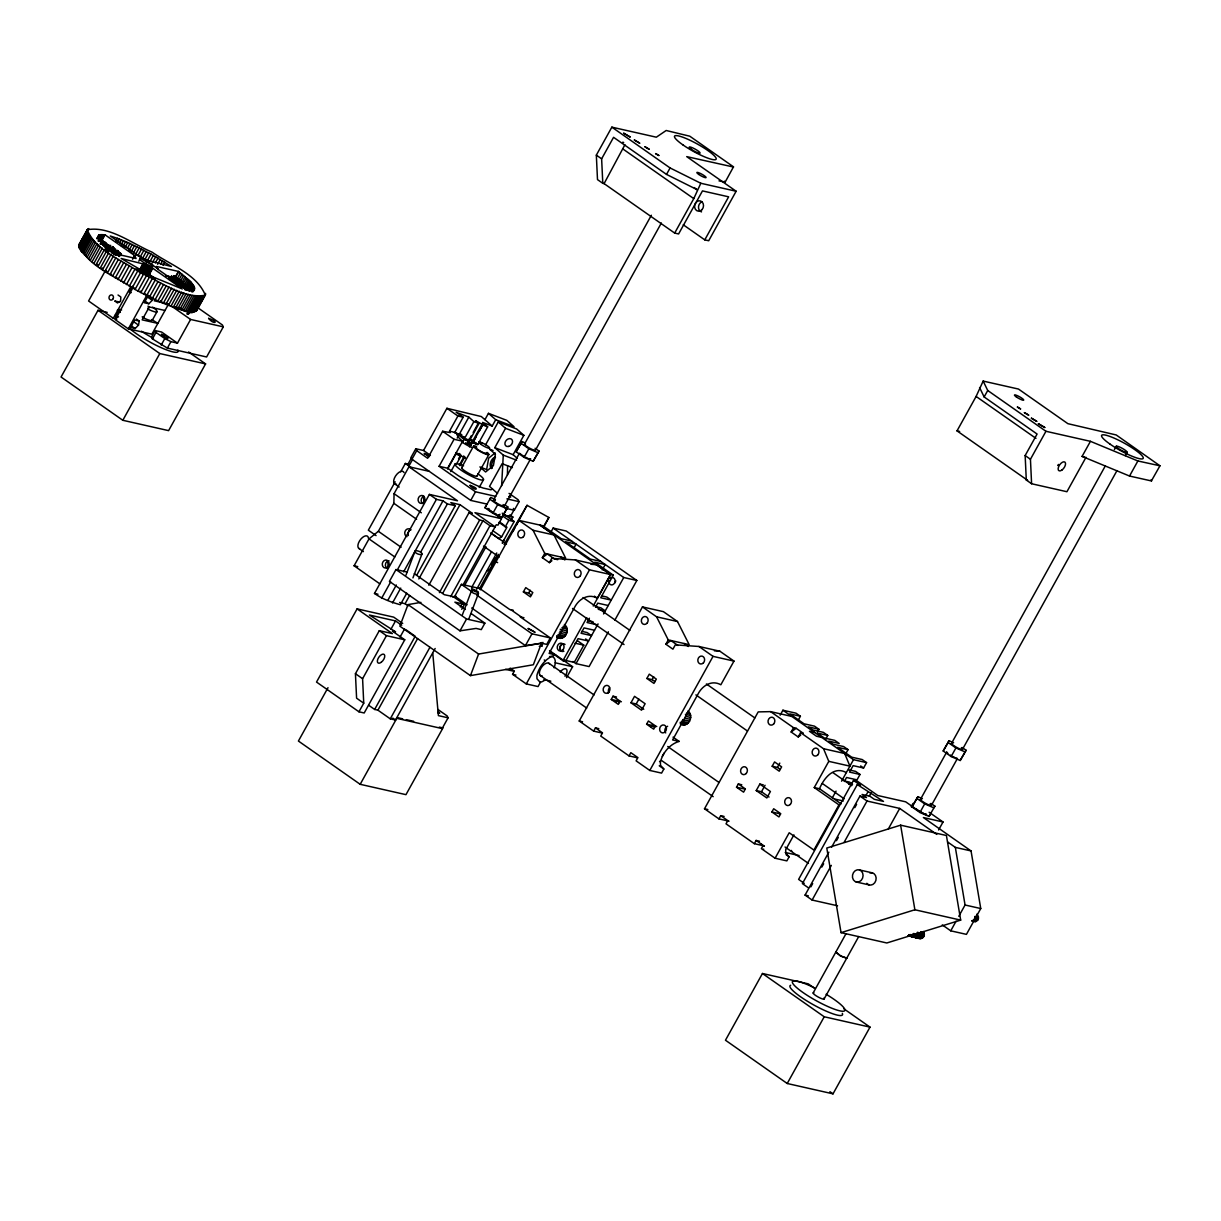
<?xml version="1.0" encoding="UTF-8"?>
<svg xmlns="http://www.w3.org/2000/svg" width="1221" height="1221" viewBox="0 0 1221 1221"><rect width="100%" height="100%" fill="white"/><g stroke="black" fill="none" stroke-linecap="round" stroke-linejoin="round"><path stroke-width="1.5" d="M387.82 561.568L388.095 566.208M423.611 496.993L423.901 501.633M379.868 583.852L354.09 565.796L369.001 538.888L378.357 531.303L393.864 503.327L394.062 493.681L408.974 466.773L429.258 471.352M501.633 485.76L503.266 455.112L494.795 447.68L505.54 428.312L498.275 421.947L485.592 444.81M507.417 474.984L507.615 465.796M197.176 308.425C195.696 315.552 184.569 310.073 179.884 309.401C164.255 304.441 149.466 297.191 135.043 289.469C116.483 276.679 87.576 266.56 78.907 244.811L87.271 229.746C109.661 225.717 131.929 243.574 152.091 252.167C170.009 264.698 196.993 274.115 205.326 295.223C182.921 299.252 160.653 281.395 140.491 272.802C122.573 260.271 95.604 250.854 87.271 229.746M194.566 288.705L190.934 282.051L178.48 271.428L156.517 266.468L158.013 269.383L187.561 290.155C190.705 292.491 197.817 286.187 192.765 291.941M558.73 638.125C566.086 640.033 570.299 628.586 564.407 624.48M680.769 723.931C688.262 728.494 694.596 715.491 687.927 711.019M139.27 321.062L134.692 320.039L130.555 327.487L135.134 328.525L138.507 325.091L139.27 321.062L136.355 319.032M148.413 295.284L144.276 302.732L148.855 303.77L152.228 300.335L152.732 297.649M115.568 254.517L116.712 254.563L118.3 251.694M502.899 543.009L504.029 539.835M405.998 575.091L414.987 551.266M412.942 577.899L421.932 554.075A3.755 1.45 20.7 0 0 417.353 550.854A3.755 1.45 20.7 0 0 416.102 553.067A3.755 1.45 20.7 0 0 421.932 554.075M420.94 602.38L407.997 604.609L399.862 626.175L470.436 675.625L533.348 664.758L541.483 643.192L546.718 644.383L550.289 637.927L520.299 616.91L523.962 617.734M462.454 614.651L471.459 590.827M468.757 619.154L478.403 593.635A3.755 1.45 20.7 0 0 473.809 590.415A3.755 1.45 20.7 0 0 472.573 592.628A3.755 1.45 20.7 0 0 478.403 593.635M470.436 675.625L478.586 654.059L541.483 643.192L525.412 645.619L471.703 607.997M719.001 180.876L725.167 182.097L733.5 166.834L689.789 136.203L666.178 130.494L656.333 137.195L611.858 127.152L596.336 155.128L597.496 179.609L602.792 183.318L604.09 183.623L624.923 144.719M604.09 183.623L674.679 233.074L693.772 198.626L700.808 183.272L736.141 191.239L708.699 240.751L704.776 239.865L683.256 224.786M979.578 387.53L984.141 396.947L1037.087 434.035L1025.152 455.555L1026.296 480.036L1027.609 480.341L957.02 430.876L976.113 396.443L983.164 381.074L1018.482 389.056L1067.887 423.672L1116.223 434.966L1159.95 465.796L1151.388 480.937L1129.532 476.037L1082.081 456.395L1090.445 441.33L1137.88 460.973L1159.95 465.796M105.617 270.482L106.853 271.383M479.456 588.827L498.336 554.365M512.881 531.578L514.652 528.296M516.437 525.015L527.06 505.311L548.885 517.49L543.574 527.35M178.892 283.882L180.464 281.013M171.352 276.373L169.78 279.243L171.795 275.839M176.816 277.961L174.908 280.891L176.496 278.022M78.693 245.36L87.622 229.289M78.632 245.986L88.126 228.892M78.693 246.688L88.751 228.586M87.271 232.387L78.922 247.466L81.944 249.252M79.273 248.306L87.622 233.242M79.777 249.221L88.126 234.157M80.403 250.213L88.767 235.134M84.218 253.006L81.181 251.251L89.545 236.187M82.097 252.365L90.446 237.301M83.15 253.541L91.499 238.477M84.325 254.777L92.674 239.713M85.638 256.059L93.986 240.995M96.703 238.66L99.405 234.875L105.021 234.814L134.631 255.555L132.845 258.791M97.1 238.339L98.886 235.119M87.073 257.402L95.421 242.338M97.619 238.095L99.405 234.875M134.631 255.555L136.065 258.501L114.102 253.541L100.046 241.056L98.199 237.958L100.046 234.691M98.107 239.408L100.794 234.569M101.633 234.524L98.062 240.98L102.518 241.453L101.251 241.239L104.838 234.783L100.366 243.361M88.629 258.791L96.978 243.727M99.023 240.995L102.595 234.539M100.091 241.086L103.663 234.63M90.308 260.226L98.657 245.162M100.519 243.452L102.106 240.583M100.351 244.276L102.274 240.674M100.992 243.727L102.427 240.766M101.129 243.818L102.717 240.949M101.435 243.986L103.022 241.117M92.094 261.706L100.458 246.627M101.862 244.246L103.312 241.285M102.533 244.658L103.983 241.697M102.656 244.734L104.258 241.865M102.915 244.887L104.38 241.941M103.159 245.039L104.64 242.094M103.281 245.116L104.869 242.246M103.632 245.329L105.113 242.384M94.002 263.217L102.35 248.153M103.861 245.467L105.342 242.536M104.136 246.337L105.723 243.467M104.426 246.52L105.876 243.559M104.579 246.596L106.166 243.727M104.853 246.779L106.303 243.818M106.731 244.078L105.265 247.039L106.99 244.246M96.001 264.759L104.365 249.695M105.662 247.283L107.127 244.337M105.922 247.451L107.387 244.505M105.25 248.962L107.631 244.658M105.494 249.115L107.875 244.811M106.532 247.832L107.997 244.887M106.761 247.985L108.226 245.039M106.975 248.122L108.562 245.253M106.944 248.779L108.669 245.329M106.792 249.649L109.173 245.345L106.456 250.397M98.123 266.346L106.471 251.267M106.99 249.954L109.356 245.604M107.707 249.252L109.295 246.383M107.997 249.435L109.432 246.474M108.135 249.527L109.722 246.657M108.41 249.71L110.668 245.314M107.891 251.328L110.134 246.932M108.287 251.587L110.531 247.191M109.325 250.32L110.79 247.359M109.447 250.397L111.035 247.527M109.692 250.549L111.157 247.604M100.32 267.948L108.669 252.869M109.921 250.717L111.401 247.771M110.149 250.87L112.53 246.566M112.653 246.627L110.363 251.007L112.866 246.779M115.705 241.575L117.491 238.339L130.006 243.483L151.022 254.075L171.428 266.483L147.482 260.378M110.79 251.297L113.065 246.917M111.37 251.312L112.927 248.321M112.988 248.519L111.477 251.572L113.095 248.748M111.355 252.289L113.599 247.894M111.493 252.381L113.889 248.077M114.026 248.184C107.723 251.724 117.002 258.776 117.094 250.305L114.988 254.807L117.659 250.626M102.61 269.566L110.974 254.502M111.92 252.671L114.316 248.367M117.643 242.292L119.429 239.072M112.195 252.854L113.782 249.984M112.469 253.037L113.919 250.076M112.591 253.129L114.179 250.259M112.851 253.296L115.232 248.992M113.568 253.8L115.72 249.328M115.156 250.931L113.782 253.953L115.385 251.083M119.643 243.071L121.444 239.85M114.118 254.182L115.598 251.236M104.991 271.215L113.355 256.151M114.316 254.319L115.812 251.389M105.174 271.062L88.584 300.992L113.294 318.299L116.88 319.124M114.515 254.472L116.01 251.526M115.537 254.868L117.247 251.434M120.818 245.528L123.504 240.674M116.575 254.456L118.162 251.587M116.972 254.746L118.559 251.877M117.109 254.838L118.696 251.969M107.463 272.878L115.812 257.814M117.491 255.113L119.078 252.243M117.735 255.281L119.322 252.411M122.939 246.413L125.626 241.56M119.902 252.839L118.422 255.784L119.673 252.671M120.131 253.006L118.651 255.952L120.345 253.159M119.063 256.257L120.65 253.388M119.246 256.395L120.742 253.464M119.353 256.471L120.94 253.602M109.997 274.557L118.345 259.493M125.107 247.344L127.793 242.491M127.32 248.321L130.006 243.483M112.591 276.236L120.94 261.172M128.678 250.977L132.25 244.505M115.247 277.915L123.611 262.851M107.189 312.347L98.031 310.287L61.05 377.014L122.817 420.283L168.605 430.631L205.586 363.904L188.599 351.999M130.968 252.045L134.539 245.589M117.964 279.609L126.328 264.545M133.272 253.159L136.859 246.703M132.555 258.944L134.569 255.586M139.194 247.848L135.607 254.304L149.801 261.859L153.373 255.403M120.726 281.288L129.09 266.224M137.973 255.494L141.544 249.038M123.535 282.951L131.899 267.887M140.339 256.715L143.91 250.259M138.797 261.218L140.384 258.348L153.037 265.415L152.198 266.621L145.452 263.69L139.545 259.554L140.384 258.348M126.374 284.615L134.737 269.536M117.491 238.339L110.256 235.989L139.866 256.746L142.781 257.997L146.291 251.511M129.243 286.248L137.607 271.184M145.07 259.234L148.657 252.778M135.897 268.956L139.545 269.902L143.116 263.446L152.717 268.223L182.326 288.98L153.388 277.121L121.169 258.486L144.521 264.255L140.354 271.779M139.194 271.108L143.361 263.583M113.294 318.299L130.8 286.706M139.774 271.444L143.941 263.919M132.54 286.233L129.228 292.201L131.196 292.643M132.143 287.866L140.491 272.802M140.934 272.115L145.116 264.591M145.543 264.148L147.131 261.263M147.436 260.531L151.022 254.075M132.753 288.064L115.232 319.673L128.327 328.846L151.877 334.172L168.59 304.029L154.197 300.778M142.369 270.925L145.696 264.911M142.124 272.756L146.291 265.232M142.72 273.061L146.886 265.537M143.315 273.367L147.482 265.842M135.043 289.469L143.391 274.389M144.734 272.161L148.062 266.147M144.475 273.962L148.657 266.437M145.055 274.237L149.237 266.712M145.635 274.496L149.801 266.972M152.137 263.187L155.708 256.731M146.199 274.756L150.366 267.231M137.958 291.025L146.306 275.961M146.749 275L150.916 267.475M147.283 275.244L151.465 267.72M147.817 275.458L151.984 267.933M148.336 275.671L152.503 268.147M155.342 262.927L158.028 258.089M152.717 268.223L149.13 274.679L155.372 279.044M140.858 292.567L149.206 277.488M157.631 264.285L160.317 259.447M143.757 294.063L152.121 278.983M160.775 264.041L162.561 260.806M162.988 265.415L164.774 262.179M128.327 328.846L155.006 280.448M149.527 296.932L157.875 281.853M152.366 298.29L160.714 283.226M155.174 299.603L163.522 284.539M168.742 279.426L170.329 276.557M157.936 300.87L166.285 285.806M171.963 276.785L170.268 279.609M170.482 279.685L172.069 276.816M171.245 280.006L172.955 277.182M171.489 280.097L173.993 275.839M171.734 280.204L174.115 275.9L171.856 280.25M172.115 280.357L174.634 276.099M172.375 280.464L174.756 276.16M160.653 302.075L169.002 287.011M172.649 280.586L175.03 276.282M173.061 280.754L178.48 271.428M174.267 281.746L173.458 280.983L178.739 271.627M173.794 281.074L175.549 278.281M152.228 320.36L157.005 311.752M174.267 281.288L176.022 278.48M174.954 280.891L176.572 278.022M174.695 282.158L176.541 279.105M163.309 303.235L171.657 288.156M174.969 281.959L177.198 278.464M174.924 282.814L180.464 272.909M175.152 282.921L177.64 278.663M175.381 283.028L177.884 278.77M175.626 283.119L178.129 278.876L175.87 283.241M175.992 283.287L178.907 279.227L176.526 283.531M176.251 283.409L178.77 279.166M176.801 283.654L182.097 274.16M177.076 283.776L178.678 280.906M165.903 304.319L174.267 289.255M177.228 283.837L179.762 279.609M177.518 283.974L179.899 279.67M177.671 284.05L180.204 279.807L177.976 284.188M178.129 284.264L179.869 281.456M178.449 284.401L180.036 281.532M178.602 284.478L183.638 275.397M179.166 284.096L181.364 281.547L179.777 284.417M179.533 284.31L181.242 281.502M168.437 305.342L176.801 290.277M180.006 284.539L181.593 281.669M223.306 326.846L190.598 319.459L177.472 343.132L161.63 332.036L155.098 330.555L151.511 337.011L152.427 338.904L167.353 348.107L206.608 356.975L223.306 326.846L222.39 324.954L196.566 306.868M180.647 284.829L185.104 276.602M180.784 284.89L182.372 282.02M181.044 285.012L182.631 282.143M181.181 285.088L182.921 282.28M181.105 286.859L182.692 283.989M152.427 338.904L156.013 332.433L155.098 330.555M181.257 286.935L186.477 277.762M170.894 306.288L179.258 291.224M182.494 286.737L184.081 283.867L182.417 286.721C183.547 282.448 186.431 284.172 183.394 287.332M193.162 284.768L189.591 291.224L184.157 285.363L187.744 278.907M183.654 287.454L185.363 284.646L183.913 287.576M173.275 307.173L181.639 292.109M184.035 287.637L185.76 284.829L184.31 287.774M188.904 279.991L184.585 287.912L186.309 285.104M186.401 287.5L189.972 281.044M175.58 307.997L183.928 292.918M185.821 289.698L187.454 286.599M186.187 289.881L187.775 287.011M186.309 289.942L188.019 287.133M186.554 290.064L190.934 282.051M186.813 290.201L188.4 287.332M186.95 290.262L188.675 287.469M187.21 290.4L188.95 287.607M188.644 289.484L191.789 282.997M177.778 308.73L186.126 293.666M188.95 290.369L192.536 283.913M179.884 309.401L188.232 294.337M191.01 290.415L193.696 285.561M161.203 345.055L164.789 338.583L156.013 332.433M191.407 291.163L194.093 286.309M191.697 291.85L194.383 286.996M181.898 309.997L190.247 294.917M192.765 290.857L194.566 287.637M192.826 291.437L194.627 288.202M122.817 420.283L159.798 353.556L205.586 363.904M192.155 295.436L183.791 310.5L179.731 307.997M185.592 310.928L193.941 295.864M187.256 311.279L195.619 296.215M167.353 348.107L170.94 341.651L177.472 343.132M186.996 313.919L188.797 310.683M187.408 313.95L189.209 310.714M188.812 311.553L197.176 296.489M187.79 313.95L189.576 310.729M188.11 313.934L189.911 310.714M188.4 313.889L190.43 310.592M188.843 313.721L190.98 310.058M190.247 311.737L198.611 296.672M191.56 311.843L199.908 296.779M192.735 311.874L201.099 296.81M193.788 311.813L202.137 296.749M194.704 311.676L203.052 296.596M195.482 311.447L205.525 293.345M196.108 311.141L205.601 294.047M196.612 310.76L205.54 294.673M395.161 481.822L368.345 530.189L376.068 535.607M400.702 471.81L405.326 463.461L408.989 464.301M430.403 455.311L423.534 450.488L415.812 448.748L411.034 457.356L411.95 459.233L470.726 500.412L487.057 504.105M411.95 459.233L416.727 450.625L415.812 448.748M423.534 450.488L446.917 408.302L481.349 416.559L492.185 426.053L495.711 419.703L488.446 413.339L484.92 419.688M449.511 431.181L454.746 432.371L463.156 417.185L457.921 416.01L449.511 431.181L450.259 432.616L442.628 431.272L427.655 458.287L416.727 450.625M602.792 183.318L601.632 158.837L613.568 137.317L666.513 174.405L697.237 189.728L694.169 187.576M402.701 623.443L393.727 617.154L357.097 608.882L316.529 682.066L358.959 711.797L364.194 712.988L404.762 639.804L392.323 631.089L395.589 631.822L369.383 615.018L395.543 620.924L401.724 625.244M439.087 466.3L454.059 439.285L462.622 441.208L447.649 468.223L439.087 466.3L475.488 491.804L495.802 496.382M457.188 438.095L458.913 434.981L464.072 436.95M479.38 431.013L482.875 424.71L475.488 420.65L478.998 423.519L469.398 440.857L464.301 438.904L459.203 434.447L468.818 417.124L456.135 412.271L463.156 417.185M406.746 593.177L400.351 604.731C391.178 602.197 382.295 599.038 374.481 593.437L429.38 494.413L457.493 500.778L408.974 466.773M447.588 469.047L455.891 454.075L460.989 456.028L456.364 464.346M462.286 442.551L464.011 439.438L458.913 434.981M464.301 438.904L473.901 421.581L468.818 417.124M328.006 687.667L298.412 741.04L360.18 784.309L405.967 794.657L442.964 727.93L439.301 727.106M406.975 572.039L395.986 569.551L389.423 581.394L459.996 630.845L476.068 628.418L481.303 629.609L484.874 623.153L471.382 613.69M450.839 471.627L455.097 463.934M458.531 458.821L460.378 455.494M469.658 438.751L471.413 435.592M473.153 432.448L477.518 424.572M381.547 598.382L390.689 581.883M397.1 570.329L436.431 499.358L442.979 500.839L447.39 503.937L455.235 505.708L416.819 575.015M467.368 444.505L469.093 441.392L465.705 439.789M470.619 443.528L472.344 440.415L468.94 439.117M459.325 465.17L463.934 456.852L464.85 457.203M469.475 446.886L472.054 442.216L476.236 443.818L472.344 440.415M492.185 426.053L482.554 422.374L487.652 426.831L478.052 444.154L472.954 442.216L472.359 441.681L481.959 424.359L482.875 424.71M459.935 465.705L464.545 457.387L463.934 456.852M470.94 445.863L472.054 442.216M472.954 442.216L482.57 424.893L481.959 424.359M472.359 441.681L473.275 442.033L475.885 437.301M388.095 599.862L396.321 585.012M403.632 571.81L442.979 500.839M461.645 467.597L473.58 446.062M392.506 602.945L400.732 588.095M420.863 551.785L447.39 503.937M358.959 711.797L363.736 703.189L356.593 698.183L355.433 673.702L379.304 630.662L392.384 633.607L357.097 608.882M363.736 703.189L362.591 678.708L386.447 635.668L404.762 639.804M390.934 629.242L395.543 620.924M399.603 602.457L405.097 603.708L409.676 595.451M418.818 578.952L459.981 504.685L472.329 513.339L469.062 512.606L428.815 585.21M476.923 476.114L488.858 454.594M470.726 500.412L475.488 491.804M479.212 487.469L483.47 479.777M400.015 637.148L404.639 628.83M666.513 174.405L670.085 167.949L611.858 127.152M517.368 458.409L513.125 454.685L523.87 435.317L516.605 428.953L498.275 421.947M505.204 505.128L507.844 506.99L501.953 517.231L492.887 513.293L484.935 507.738L490.842 497.496L495.375 499.465M535.073 448.275L539.041 451.068L533.15 461.309L524.084 457.371L516.132 451.801L522.039 441.559L525.061 442.872M522.039 441.559L516.132 451.801M368.605 705.204L374.649 709.447L415.216 636.248L406.15 629.899M439.407 592.628L479.655 520.024L482.921 520.757L489.987 525.702L495.207 526.892L474.923 512.667L501.541 518.681L497.97 525.137L496.26 524.755L463.202 584.645M493.635 499.786L519.459 453.205M524.084 444.887L651.358 215.247M374.649 709.447L377.93 710.179L417.567 638.659M442.674 593.375L482.921 520.757M492.887 513.293L497.649 504.685L489.713 499.13L490.842 497.496M524.084 457.371L528.846 448.763L520.909 443.192M450.641 596.672L489.987 525.702M498.092 517.536L499.938 514.209M504.548 505.876L530.372 459.294M534.996 450.976L661.355 223.016M513.369 610.317L509.706 609.493L479.7 588.476L461.385 584.34L454.823 596.169L467.109 604.777M377.93 710.179L390.277 718.833L429.914 647.313M501.953 517.231L507.844 506.99M533.15 461.309L539.041 451.068M464.331 585.821L485.989 546.749M390.277 718.833L395.512 720.024L435.149 648.488M360.18 784.309L397.176 717.582L402.671 718.833M460.286 606.99L462.072 603.754L464.392 604.441L461.706 609.294M513.888 510.164L510.317 516.62L503.067 514.987M505.219 508.195L514.3 510.256L519.062 501.648L518.147 499.755L509.05 493.376M471.657 587.484L491.514 551.663M499.099 522.466L505.296 526.8L508.867 520.329L514.163 521.535L502.197 543.116M490.995 533.211L498.733 538.629L501.617 536.858L506.99 527.182L505.296 526.8M511.034 520.421L512.881 517.078L509.798 514.926M476.663 589.194L496.749 552.976M497.71 555.799L490.46 568.879L486.721 571.046M480.433 589.804L518.925 520.375L542.689 525.702L561.217 538.69L571.687 541.056M459.996 630.845L466.559 619.001L484.874 623.153M704.776 239.865L728.632 196.825L702.472 190.903L678.601 233.959L674.679 233.074M437.912 709.462L447.161 715.933L448.076 717.811L442.109 728.571L396.81 718.345M551.327 531.379L553.159 528.067L566.239 531.028L636.828 580.479L614.804 620.222M523.366 591.91L525.763 587.606L532.814 592.551L530.433 596.855L523.366 591.91L528.601 593.101L531.425 595.07M551.907 560.775L549.404 562.637L542.338 557.692L544.734 553.388L533.043 530.265L518.925 520.375M528.601 593.101L530.189 590.231M549.404 562.637L551.785 558.333L575.396 559.935L596.336 564.667L610.454 574.557L597.328 598.229C588.14 593.024 578.601 599.252 574.465 607.6L549.084 653.388L555.616 654.868C546.977 657.402 539.545 665.247 536.889 675.396L536.996 678.8L540.323 682.478L538.049 686.568L526.282 683.913L512.576 674.313L514.362 671.077L510.134 668.116M573.855 548.183L576.098 544.139L565.628 541.773L590.338 559.081L600.808 561.446M525.412 645.619L531.974 633.791L550.289 637.927M526.282 683.913L589.514 569.825L613.278 575.152L600.747 597.756L611.217 600.121L606.806 597.038L601.571 595.848M602.228 569.917L605.219 564.545L594.749 562.179L613.278 575.152M550.656 652.06L562.927 660.668L586.797 617.612M593.223 606.028L610.653 574.572L540.079 525.106M589.407 618.208L587.026 622.512L597.496 624.877M595.527 607.173L597.771 603.143L608.226 605.509M577.564 640.796L583.791 645.161L574.252 662.393L563.781 660.027M566.529 677.686L572.603 666.727L549.526 650.61M572.939 661.477L576.022 663.629L598.046 623.885M603.556 613.949L623.748 577.518L636.828 580.479M608.379 631.806L589.102 666.574L576.022 663.629M602.09 733.027L593.665 731.12L579.212 721L642.46 606.913L663.385 611.645L677.502 621.535L689.178 644.657L668.253 639.926L656.577 616.803L642.46 606.913M607.799 693.345L608.562 691.956M593.665 731.12L595.466 727.899L598.824 728.662M613.034 696.199L620.085 701.144L618.299 704.38L611.248 699.435L613.034 696.199L616.513 696.993M615.705 701.999L616.483 700.61L619.306 702.594M630.967 702.777L634.538 696.321L645.131 703.739L641.544 710.195L630.967 702.777L636.202 703.968L643.757 709.264M646.901 678.464L649.282 674.16L656.333 679.105L653.952 683.409L646.901 678.464L652.121 679.639L654.944 681.623M595.466 727.899L602.518 732.844L600.732 736.065L629.044 755.906L630.83 752.67L637.896 757.615L636.11 760.851L649.801 770.451L661.584 773.107L663.842 769.016L660.515 765.338L660.408 761.935C663.064 751.785 670.497 743.94 679.151 741.406L672.603 739.941L697.985 694.139C702.121 685.805 711.66 679.563 720.848 684.767L733.974 661.095L719.856 651.205L698.931 646.474L675.305 644.871L672.924 649.175L665.872 644.23L668.253 639.926M636.202 703.968L638.873 699.129M652.121 679.639L653.723 676.77M646.611 724.206L648.397 720.985L655.463 725.93L653.678 729.151L646.611 724.206L656.761 726.495M651.083 726.77L651.846 725.396L654.67 727.365M649.801 770.451L713.033 656.364L733.974 661.095M662.27 756.364L664.102 753.067M729.044 821.184L718.955 818.894L704.502 808.775L758.195 711.904L770.604 711.629L791.727 716.406M718.955 818.894L720.741 815.674L724.114 816.437M738.323 783.974L745.375 788.919L743.589 792.154L736.522 787.209L738.323 783.974L741.803 784.767M780.143 715.185L782.905 710.225L795.985 713.171L800.396 716.269L798.168 720.298M759.828 784.096L770.42 791.513L766.834 797.969L756.242 790.552L759.828 784.096L763.308 784.889M772.176 766.239L774.572 761.935L781.623 766.88L779.242 771.184L772.176 766.239L777.411 767.414L780.234 769.398M791.147 732.005L793.543 727.701L796.153 728.296L803.22 733.241L800.594 732.646L798.213 736.95L791.147 732.005L796.153 728.296M756.242 790.552L761.477 791.742L765.063 785.286M777.411 767.414L779.807 763.11M984.141 396.947L987.728 390.491L983.164 381.074M720.741 815.674L727.808 820.619L726.022 823.839L754.334 843.68L756.12 840.445L759.477 841.208M771.901 811.98L773.687 808.76L780.753 813.705L778.952 816.925L771.901 811.98L780.311 813.888M817.429 731.944L818.925 729.258L814.514 726.159L804.044 723.794L789.926 713.903L800.396 716.269M825.518 739.468L827.746 735.439L823.336 732.341L812.865 729.975L808.455 726.892L818.925 729.258M756.12 840.445L763.186 845.39L761.385 848.626L775.091 858.226L789.209 832.753L813.903 850.06L838.964 804.868L814.254 787.56L828.784 761.355L823.534 748.717L800.594 732.646M793.925 834.874L785.698 849.709L785.805 853.113L789.132 856.791L786.858 860.881L775.091 858.226M814.254 787.56L819.489 788.735C823.763 778.479 833.714 765.536 846.336 772.588M845.802 753.693L848.046 749.648L843.635 746.565L833.165 744.2L828.754 741.101L839.224 743.467L834.813 740.384L824.343 738.018L817.276 733.073L827.746 735.439M832.386 797.756L836.049 791.132M841.559 781.196L853.494 759.676L866.574 762.637L863.583 768.009L853.128 765.643L849.541 772.099L860.011 774.465L857.02 779.853L846.565 777.487L844.322 781.516M1086.018 457.295L1066.925 491.727L1031.592 483.745L1030.448 459.264L1045.954 431.288L1090.445 441.33M926.663 814.789A7.005 1.221 29 0 1 918.055 810.5L905.692 801.831L877.762 795.512L857.432 781.272L853.494 780.387L798.61 879.395L804.257 883.363M853.494 780.387L860.561 785.332L857.295 784.584L802.395 883.607L808.455 887.85M837.56 905.784L812.118 900.045L805.066 895.1L828.845 852.197M831.593 847.237L859.95 796.077L866.498 797.557L862.087 794.474L869.932 796.245L874.343 799.328L883.5 801.403L857.295 784.584M814.422 988.171L808.241 983.851L762.453 973.503L725.472 1040.231L787.224 1083.5L833.012 1093.848L870.008 1027.12L843.757 1008.729M810.851 886.889L812.682 883.592M821.825 867.078L823.656 863.781M836.461 840.674L838.293 837.377M854.761 807.676L856.593 804.364M866.04 795.314L867.872 792.017M869.321 796.046L871.153 792.75M812.118 900.045L831.333 865.384M844.138 842.292L867.017 801.022L899.709 808.424L936.797 834.401M888.308 828.998L899.709 808.424M911.232 806.699L913.018 803.479M930.127 814.789L928.998 816.422L919.932 812.484L911.98 806.928L917.887 796.687L922.42 798.656M917.887 796.687L911.98 806.928M962.117 747.466L966.101 750.259L960.194 760.5L951.128 756.562L943.192 750.991L949.083 740.75L953.616 742.719M949.083 740.75L943.192 750.991M813.155 992.963L845.97 933.76M920.68 798.977L946.519 752.395M951.128 744.062L1105.158 466.193M1114.376 449.542L1116.223 446.214M919.932 812.484L924.694 803.876L916.757 798.305M951.128 756.562L955.906 747.954L947.954 742.383M824.068 999.053L858.729 936.522M931.592 805.066L957.432 758.485M962.041 750.167L1116.986 470.619M1125.289 455.647L1127.136 452.319A6.242 1.099 29 0 0 1119.489 446.962A6.242 1.099 29 0 0 1118.405 448.534A6.242 1.099 29 0 0 1127.136 452.319M928.998 816.422L934.904 806.181L930.921 803.403M960.194 760.5L966.101 750.259M787.224 1083.5L824.221 1016.772L870.008 1027.12M1129.532 476.037L1137.88 460.973M938.598 829.975L943.024 821.992L929.12 812.255M942.276 924.892L950.747 930.829L956.104 921.138M958.79 916.299L965.063 905.005L955.341 847.389L947.618 841.971M943.024 821.992L923.397 817.551L971.046 850.93L980.753 908.546L966.437 934.37L950.747 930.829M106.502 249.771L108.898 245.467L107.234 248.29M112.576 248.565L110.989 251.434L112.836 248.672M175.381 281.242L176.969 278.373L175.229 281.135M182.799 287.042L184.402 284.172L182.677 286.935M175.458 281.273L177.091 278.419M179.38 284.249L181.013 281.395M504.09 544.551L527.06 505.311M543.147 527.304L548.885 517.49M104.197 245.604L105.937 242.781M106.578 249.801L109.218 245.589M170.024 279.426L171.779 276.679M484.935 507.738L486.065 506.105M934.904 806.181L933.775 807.814L924.694 803.876M98.489 235.424L98.199 237.958M78.907 244.811L79.762 243.971M495.161 452.869L488.675 458.15L486.63 469.52L479.853 466.941M542.338 557.692L547.344 553.983L554.395 558.928L557.722 559.676M665.872 644.23L670.863 640.521L677.93 645.466M798.213 736.95L800.717 735.103M181.853 285.226L188.309 289.331M733.516 167.033L686.721 156.624L736.141 191.239M178.525 283.257L181.822 285.073M900.625 825.167L826.785 848.03L841.04 932.646L886.828 942.978L960.683 920.115L946.412 835.5L900.625 825.167L914.88 909.767L960.683 920.115M841.04 932.646L914.88 909.767M80.403 243.666L81.181 243.437M452.396 596.947L456.089 596.306M184.951 289.774L184.02 287.851L177.854 284.218M140.98 291.361L139.911 291.27M145.894 294.307L144.673 293.62M590.888 564.285L596.336 564.667M714.407 650.839L719.856 651.205M134.875 288.263L133.043 287.546M917.261 933.607L924.282 935.042C922.435 942.398 912.896 935.79 908.531 935.866M913.445 933.867L924.022 936.003L913.598 933.485M974.205 919.382L977.746 920.1L978.204 919.215L978.357 916.299L976.754 914.193M912.942 934.721L923.564 936.889L912.423 934.218M975.03 916.544L978.509 917.261L975.014 916.406M973.564 920.1L977.746 920.1L974.037 919.215M917.353 932.615L924.328 934.034L924.282 935.042L917.307 933.332M908.714 934.676L922.939 937.621L909.966 934.553M920.451 932.31L924.175 933.073L924.328 934.034L917.337 932.34M972.801 920.619L977.121 920.832L973.412 919.962M909.691 935.53L922.191 938.155L909.218 935.133M971.977 920.924L976.373 921.382L972.679 920.512M908.836 935.759L921.367 938.476L908.393 935.5M911.339 935.79L919.688 938.384L908.943 935.881M910.24 936.019L918.925 937.972L910.011 935.805M1082.081 456.395L1084.706 456.99M957.02 430.876L959.645 431.471M165.751 275.824L174.893 277.884L184.157 285.363M165.003 310.485L149.313 306.944L142.155 319.856L157.845 323.397L151.816 319.551M119.734 302.121L114.713 300.976L117.537 302.961L120.604 300.961L120.848 296.993L118.025 295.009M121.612 309.936L119.643 309.493L115.507 316.956L117.475 317.399M456.196 433.287L461.752 434.539M506.883 498.885L519.062 501.648M459.981 504.685L450.824 502.609L455.235 505.708M503.724 515.018L512.881 517.078M533.043 530.265L553.983 534.981L565.659 558.119L544.734 553.388M656.577 616.803L677.502 621.535M595.604 606.608L600.839 607.799L605.25 610.882L598.275 609.31M354.09 565.796L357.768 566.62M587.85 620.604L593.085 621.794M594.505 630.265L584.05 627.899L581.059 633.272L591.529 635.637L587.118 632.554L581.883 631.364M563.079 626.404L566.575 627.197M462.072 603.754L454.884 602.136L465.384 609.477M561.858 627.808L567.093 628.983M560.225 629.334L567.2 630.921M559.89 631.272L566.865 632.844M559.142 633.058L566.117 634.645M558.028 634.615L565.002 636.187M374.481 593.437L378.006 594.23M556.639 635.79L563.614 637.377M556.807 636.935L562.026 638.125M556.883 637.591L560.363 638.385M575.076 643.192L583.791 645.161M562.927 660.668L565.552 661.263L578.082 638.659L588.537 641.025L585.607 638.965M555.158 662.774L572.603 666.727M814.666 732.478L809.431 731.287L816.498 736.232L821.733 737.423M505.525 669.367L513.934 671.26M543.864 679.609L550.839 681.181M686.599 712.942L690.094 713.736M848.046 749.648L837.575 747.283L851.693 757.173L862.163 759.538L866.574 762.637M512.576 674.313L515.949 675.076M685.393 714.346L690.628 715.537M611.248 699.435L621.382 701.724M685.485 716.269L690.72 717.46M823.534 748.717L844.673 753.494L849.908 766.132L828.784 761.355M685.149 718.207L690.384 719.383M682.661 719.612L689.636 721.184M681.562 721.153L688.537 722.725M680.158 722.344L687.148 723.916M680.326 723.473L685.561 724.664M680.402 724.129L683.897 724.923M848.626 769.81L855.6 771.382L860.011 774.465M579.212 721L582.585 721.748M844.398 780.967L849.633 782.142L852.579 784.203M848.809 784.05L852.304 784.844M834.63 799.007L843.345 800.976M629.044 755.906L637.454 757.798M448.076 717.811L438.4 715.628L432.783 653.357M736.522 787.209L744.932 789.102M406.334 719.657L413.66 721.306M955.341 847.389L971.046 850.93M704.502 808.775L707.859 809.538M754.334 843.68L764.422 845.955M785.179 852.441L799.129 855.585M859.492 869.947A6.242 5.281 -77.3 0 1 861.232 880.326A6.242 5.281 -77.3 0 1 852.517 877.563A6.242 5.281 -77.3 0 1 859.492 869.947L872.572 872.908M965.063 905.005L980.753 908.546M856.013 881.944L869.093 884.904M805.066 895.1L808.333 895.832M907.981 935.744L920.512 938.552L909.37 936.019M971.84 920.848L975.548 921.702L973.122 921.183M165.674 275.748L174.893 277.884L173.367 276.77L175.168 278.083M920.649 932.234L924.175 933.073L923.259 931.501M912.987 936.003L918.314 937.346M123.962 281.914L122.405 281.425M477.09 592.444C482.844 592.963 463.598 584.508 475.503 591.758M148.138 307.341L149.374 307.494L148.062 306.105M117.842 278.373L116.819 278.006M488.446 413.339L506.776 420.345L514.041 426.709L495.711 419.703M505.54 428.312L523.87 435.317M473.901 421.581L478.998 423.519M482.57 424.893L487.652 426.831M494.795 447.68L513.125 454.685M454.456 432.631L459.203 434.447M479.365 442.155L482.585 443.376M463.843 437.164L460.439 435.866L463.018 438.125M464.011 439.438L469.093 441.392M472.664 442.75L477.747 444.703L475.198 442.46M493.055 450.518L489.667 449.221L495.421 454.258L493.391 465.644L485.607 471.978L480.998 467.948M503.266 455.112L516.605 460.21M512.423 467.628L502.121 463.69L489.529 486.401L497.588 493.467M456.562 453.25L459.34 454.319M456.242 453.434L461.34 455.387M149.42 274.801L155.326 278.907M167.964 304.227L166.514 303.464M111.599 274.633L110.562 274.038M142.155 316.88L144.093 316.804M508.638 496.52L510.729 496.993L509.996 496.001M437.652 712.682L439.743 713.156L438.339 711.675M459.065 453.479L459.951 453.846M528.846 448.763L537.927 452.686M497.649 504.685L506.715 508.623M955.906 747.954L964.972 751.877M103.068 268.483L102.015 268.01M429.029 456.822L424.145 453.403L429.731 455.815M142.781 257.997L146.886 260.058M98.214 265.033L96.673 264.118M670.085 167.949L700.808 183.272M164.789 338.583L170.94 341.651M622.832 142.14L623.702 142.582M160.943 343.605L161.92 344.124M469.322 439.133L473.275 442.033M494.52 560.912L497.634 562.652M180.357 308.272L180.998 308.333M81.181 251.251L83.791 252.762M468.009 442.674L470.909 445.055L465.674 442.78M763.72 849.19L763.262 849.221M176.145 306.99L176.938 307.066M178.419 283.379L173.458 280.983M161.737 301.618L160.684 300.885M467.872 439.972L466.422 438.904M459.462 455.143L457.585 453.663M987.728 390.491L1045.954 431.288M623.183 149.176L693.772 198.626M976.113 396.443L1035.957 438.37M596.336 155.128L601.632 158.837M1025.152 455.555L1030.448 459.264M1026.296 480.036L1031.592 483.745M446.917 408.302L457.921 416.01M454.746 432.371L457.31 434.172A28.755 5.037 29 0 0 462.622 441.208M442.628 431.272L454.059 439.285M553.159 528.067L623.748 577.518M539.865 525.091L553.983 534.981M575.396 559.935L589.514 569.825M698.931 646.474L713.033 656.364M502.258 513.186L514.163 521.535M782.905 710.225L853.494 759.676M860.652 765.949L863.583 768.009M502.686 516.01L508.867 520.329M560.622 556.974L564.85 559.951M684.142 643.513L688.385 646.489M501.541 518.681L489.178 510.012A7.005 1.221 29 0 1 487.194 508.394M101.435 241.27L121.703 255.464M499.465 521.916L503.983 525.076M770.604 711.629L793.543 727.701M405.326 463.461L411.95 468.208M594.383 596.169L597.328 598.229M469.062 512.606L479.655 520.024M492.597 530.54L501.617 536.858M171.52 306.089L190.598 319.459M490.888 532.997L506.501 543.94M583.028 597.542L629.868 630.372M706.394 683.974L754.807 717.902M832.89 772.603L851.632 785.729M146.413 296.26L152.228 300.335M429.38 494.413L436.431 499.358M859.95 796.077L867.017 801.022M144.49 300.702L148.855 303.77M394.49 483.745L399.175 487.026M483.501 546.108L499.114 557.051M572.512 608.47L624.053 644.566M695.894 694.902L747.42 730.997M822.374 783.516L844.245 798.839M819.489 788.735L841.116 803.876M394.062 493.681L421.352 512.805M393.864 503.327L416.605 519.261M117.292 310.226L120.375 312.393M134.142 322.023L138.507 325.091M115.461 314.743L118.544 316.895M130.769 325.458L135.134 328.525M98.031 310.287L159.798 353.556M511.019 609.783L521.596 617.2M761.477 791.742L769.047 797.038M461.385 584.34L472.13 591.864M476.739 595.085L531.974 633.791M673.061 737.148L679.151 741.406M378.357 531.303L401.099 547.252M544.23 659.935L545.115 660.561M548.794 663.217L594.078 694.947M667.75 746.474L668.635 747.099M669.032 747.466L719.016 782.478M464.392 604.441L453.098 596.535L444.291 594.703L414.301 573.687M369.001 538.888L394.78 556.944M395.986 569.551L466.559 619.001M358.699 548.321L363.385 551.602M539.85 675.228L586.691 708.058M661.66 760.576L713.186 796.672M785.027 847.008L808.455 863.415M659.523 761.309L660.408 761.935M659.248 765.796L663.842 769.016M786.065 854.639L789.132 856.791M407.997 604.609L478.586 654.059M405.097 603.708L408.18 605.86M379.304 630.662L386.447 635.668M355.433 673.702L362.591 678.708M762.453 973.503L824.221 1016.772M392.75 718.085L395.512 720.024M829.929 1091.681L833.012 1093.848M142.216 257.738L158.318 269.154M176.694 282.478L175.03 281.212M447.649 468.223L458.15 475.595A28.755 5.037 29 0 0 483.15 488.049L490.934 489.804L492.521 489.026M175.183 281.334L176.618 282.402M150.839 296.749L149.832 295.97M463.598 455.967L464.667 456.898M1150.899 479.945L1151.601 480.86M724.465 181.181L725.167 182.097M410.744 529.96L410.073 529.334A3.999 3.373 -77.3 0 0 405.113 531.257A3.999 3.373 -77.3 0 0 407.051 536.614M513.385 508.379L514.3 510.256M842.307 1013.308A29.991 5.266 29 0 1 814.941 1005.6A29.991 5.266 29 0 1 790.659 985.255M826.129 994.26A29.991 5.266 29 0 1 839.331 1010.729A29.991 5.266 29 0 1 795.817 986.873A29.991 5.266 29 0 1 814.743 988.033M823.656 998.198A6.242 1.099 29 0 1 818.345 997.114A6.242 1.099 29 0 1 813.812 992.841M930.127 803.754A6.242 1.099 29 0 1 929.608 805.158A6.242 1.099 29 0 1 922.191 801.235A6.242 1.099 29 0 1 921.412 799.16M926.159 814.025A6.242 1.099 29 0 1 924.465 813.644M923.244 813.155A6.242 1.099 29 0 1 920.436 811.767M919.031 810.942A6.242 1.099 29 0 1 916.025 808.668M961.324 747.832A6.242 1.099 29 0 1 960.805 749.236A6.242 1.099 29 0 1 953.387 745.314A6.242 1.099 29 0 1 952.609 743.223M956.669 758.027A6.242 1.099 29 0 1 955.661 757.722M954.44 757.234A6.242 1.099 29 0 1 953.067 756.593M951.632 755.83A6.242 1.099 29 0 1 950.243 755.021M947.954 753.418A6.242 1.099 29 0 1 947.221 752.747M946.824 752.228A6.242 1.099 29 0 1 946.794 751.877M503.083 504.563A6.242 1.099 29 0 1 502.197 505.845A6.242 1.099 29 0 1 494.474 501.541A6.242 1.099 29 0 1 495.36 500.259M499.465 514.713A6.242 1.099 29 0 1 498.427 514.758M496.199 513.98A6.242 1.099 29 0 1 494.81 513.324M491.987 511.752A6.242 1.099 29 0 1 488.904 508.485M535.409 449.832A6.242 1.099 29 0 1 528.647 447.634A6.242 1.099 29 0 1 525.564 444.032M530.662 458.791A6.242 1.099 29 0 1 528.617 458.531M527.396 458.043A6.242 1.099 29 0 1 526.007 457.402M524.572 456.639A6.242 1.099 29 0 1 521.932 455.006M520.909 454.227A6.242 1.099 29 0 1 520.161 453.556M665.689 732.921A3.999 3.373 -77.3 0 1 667.628 726.266M608.73 692.521A3.999 3.373 -77.3 0 1 609.554 687.728M560.21 672.038A6.242 3.175 -55 0 1 566.315 669.139A6.242 3.175 -55 0 1 564.987 676.251M564.3 644.108A3.755 3.159 -77.3 0 1 565.048 644.474M563.873 651.297A3.755 3.159 -77.3 0 1 560.073 648.198A3.755 3.159 -77.3 0 1 563.491 643.986M562.148 651.556A3.999 3.373 -77.3 0 1 563.491 643.742M611.309 577.594A3.755 3.159 -77.3 0 1 615.109 580.86A3.755 3.159 -77.3 0 1 611.4 584.89A3.755 3.159 -77.3 0 1 608.897 580.234M609.813 578.556A3.755 3.159 -77.3 0 1 610.515 577.96M615.262 582.676A3.755 3.159 -77.3 0 1 615.811 580.814M492.216 468.269A6.242 3.877 -69.1 0 1 494.749 458.76M491.437 468.574A6.242 3.877 -69.1 0 1 490.72 462.026A6.242 3.877 -69.1 0 1 495.482 457.203M471.565 447.374A11.248 1.969 29 0 1 461.736 441.895M468.757 441.59A11.248 1.969 29 0 1 471.26 443.07M465.598 458.134A11.248 1.969 29 0 1 455.784 452.655M492.933 460.256A9.997 6.197 -69.1 0 1 494.337 458.18M486.355 452.564A6.38 1.114 29 0 1 480.586 451.251A6.38 1.114 29 0 1 476.724 447.176M477.793 473.779A16.255 2.854 29 0 1 479.105 479.441A16.255 2.854 29 0 1 457.371 467.307A16.255 2.854 29 0 1 463.598 465.857M487.24 452.457A8.745 1.542 29 0 1 486.004 454.243A8.745 1.542 29 0 1 475.198 448.214A8.745 1.542 29 0 1 476.434 446.413M476.892 475.641A8.745 1.542 29 0 1 468.406 473.122A8.745 1.542 29 0 1 462.133 467.414M152.64 307.143A12.5 2.198 29 0 1 156.746 311.935A12.5 2.198 29 0 1 147.71 308.989M152.182 319.688A12.5 2.198 29 0 1 142.933 317.597M192.796 310.912A23.748 4.167 29 0 1 175.214 306.944M177.884 350.091A29.991 5.266 29 0 1 160.699 347.451A29.991 5.266 29 0 1 129.212 328.128M153.495 338.385A29.991 5.266 29 0 1 141.407 331.212M408.379 535.5A3.999 3.373 -77.3 0 1 410.79 529.67M422.649 503.586A3.999 3.373 -77.3 0 1 423.916 496.306M387.652 568.559A3.999 3.373 -77.3 0 1 389.011 560.744M791.742 851.159A2.625 1.328 -55 0 1 791.452 850.442M763.919 846.245A4.502 0.794 29 0 1 761.461 844.23M542.17 646.367A3.999 3.373 -77.3 0 1 541.529 642.536M542.918 642.368A3.999 3.373 -77.3 0 1 539.27 646.352M359.584 548.763A7.494 3.8 -55 0 1 360.912 539.026A7.494 3.8 -55 0 1 368.467 538.369M396.52 484.203A7.494 3.8 -55 0 1 395.543 476.007A7.494 3.8 -55 0 1 404.029 472.588M869.825 872.908A6.242 5.281 -77.3 0 1 875.869 880.494A6.242 5.281 -77.3 0 1 866.803 883.302M542.231 675.93A7.494 3.8 -55 0 1 541.239 667.75A7.494 3.8 -55 0 1 549.74 664.316M549.557 656.532A15.003 7.601 -55 0 1 554.105 667.841M545.161 679.853A15.003 7.601 -55 0 1 539.789 682.402M701.526 211.905A5.25 4.426 -77.3 0 1 698.519 206.883A5.25 4.426 -77.3 0 1 702.136 201.831M1058.561 464.423A5.25 2.656 -55 0 1 1057.676 465.445M528.22 628.494L534.844 632.173L528.22 628.494M491.712 564.27L495.619 557.86L491.712 564.27M835.836 952.059L840.659 956.012L846.748 958.164L840.659 956.012L835.836 952.059M113.278 247.054L110.882 251.358L113.339 247.115M117.918 250.595L115.568 255.052L117.933 250.732M411.569 457.722L407.997 464.194L408.913 466.071L412.484 459.615L411.569 457.722M105.571 242.674L103.983 245.543L105.555 242.674M623.733 133.226L630.067 136.966L623.733 133.226M634.371 140.018L639.651 143.132L634.371 140.018M645.009 146.81L649.236 149.298L645.009 146.81M161.477 334.371C166.544 341.132 173.26 338.324 161.477 334.371M208.623 318.376C213.69 325.137 220.391 322.329 208.623 318.376M655.646 153.617L658.821 155.479L655.646 153.617M470.085 485.348C474.847 491.712 481.166 489.056 470.085 485.348M1017.414 407.051L1020.573 408.928L1017.414 407.051M1024.419 412.622L1028.631 415.109L1024.419 412.622M1031.409 418.193L1036.705 421.306L1031.409 418.193M1038.415 423.763L1044.764 427.503L1038.415 423.763M978.464 918.253L974.953 917.536L978.464 918.253M978.204 919.215L974.679 918.513L978.204 919.215M691.361 149.344A6.242 1.099 29 0 0 700.091 153.129A6.242 1.099 29 0 0 692.444 147.772A6.242 1.099 29 0 0 691.361 149.344M703.449 662.835A3.999 3.373 -77.3 0 0 702.334 656.196A3.999 3.373 -77.3 0 0 697.878 661.08A3.999 3.373 -77.3 0 0 703.449 662.835M646.977 623.275A3.999 3.373 -77.3 0 0 645.848 616.636A3.999 3.373 -77.3 0 0 641.391 621.504A3.999 3.373 -77.3 0 0 646.977 623.275M665.277 731.715A3.999 3.373 -77.3 0 0 664.148 725.076A3.999 3.373 -77.3 0 0 659.691 729.96A3.999 3.373 -77.3 0 0 665.277 731.715M608.791 692.154A3.999 3.373 -77.3 0 0 607.676 685.515A3.999 3.373 -77.3 0 0 603.22 690.384A3.999 3.373 -77.3 0 0 608.791 692.154M562.866 649.923A3.999 3.373 -77.3 0 0 561.752 643.284A3.999 3.373 -77.3 0 0 557.295 648.168A3.999 3.373 -77.3 0 0 562.866 649.923M508.531 446.459A4.38 3.342 -48.8 0 0 512.148 439.926A4.38 3.342 -48.8 0 0 505.525 441.346A4.38 3.342 -48.8 0 0 508.531 446.459M480.891 444.337A6.242 1.099 29 0 0 489.621 448.122A6.242 1.099 29 0 0 481.974 442.765A6.242 1.099 29 0 0 480.891 444.337M112.698 299.343A2.625 2.213 -77.3 0 0 111.966 294.994A2.625 2.213 -77.3 0 0 109.035 298.183A2.625 2.213 -77.3 0 0 112.698 299.343M423.718 502.258A3.999 3.373 -77.3 0 0 422.603 495.604A3.999 3.373 -77.3 0 0 418.147 500.488A3.999 3.373 -77.3 0 0 423.718 502.258M387.927 566.834A3.999 3.373 -77.3 0 0 386.798 560.18A3.999 3.373 -77.3 0 0 382.341 565.064A3.999 3.373 -77.3 0 0 387.927 566.834M773.656 723.977A3.999 3.373 -77.3 0 0 772.542 717.338A3.999 3.373 -77.3 0 0 768.085 722.221A3.999 3.373 -77.3 0 0 773.656 723.977M817.78 754.883A3.999 3.373 -77.3 0 0 816.666 748.244A3.999 3.373 -77.3 0 0 812.194 753.128A3.999 3.373 -77.3 0 0 817.78 754.883M790.338 804.395A3.999 3.373 -77.3 0 0 789.224 797.756A3.999 3.373 -77.3 0 0 784.752 802.64A3.999 3.373 -77.3 0 0 790.338 804.395M746.214 773.488A3.999 3.373 -77.3 0 0 745.1 766.849A3.999 3.373 -77.3 0 0 740.643 771.718A3.999 3.373 -77.3 0 0 746.214 773.488M579.929 576.297A3.999 3.373 -77.3 0 0 578.8 569.658A3.999 3.373 -77.3 0 0 574.343 574.526A3.999 3.373 -77.3 0 0 579.929 576.297M523.443 536.721A3.999 3.373 -77.3 0 0 522.329 530.082A3.999 3.373 -77.3 0 0 517.872 534.966A3.999 3.373 -77.3 0 0 523.443 536.721M381.227 662.301A5.25 2.656 -55 0 0 384.188 654.456A5.25 2.656 -55 0 0 377.762 659.233A5.25 2.656 -55 0 0 381.227 662.301M698.733 174.42A5.25 0.916 29 0 0 706.074 177.594A5.25 0.916 29 0 0 699.648 173.107A5.25 0.916 29 0 0 698.733 174.42M701.983 209.661A5.25 4.426 -77.3 0 0 700.518 200.946A5.25 4.426 -77.3 0 0 694.657 207.341A5.25 4.426 -77.3 0 0 701.983 209.661M682.921 144.887A23.748 4.167 29 0 0 716.086 159.264A23.748 4.167 29 0 0 687.057 138.919A23.748 4.167 29 0 0 682.921 144.887M1016.376 396.962A5.25 0.916 29 0 0 1023.702 400.137A5.25 0.916 29 0 0 1017.291 395.635A5.25 0.916 29 0 0 1016.376 396.962M1109.981 444.078A23.748 4.167 29 0 0 1143.131 458.455A23.748 4.167 29 0 0 1114.101 438.11A23.748 4.167 29 0 0 1109.981 444.078M1062.011 469.993A5.25 2.656 -55 0 0 1064.971 462.149A5.25 2.656 -55 0 0 1058.546 466.926A5.25 2.656 -55 0 0 1062.011 469.993"/></g></svg>
